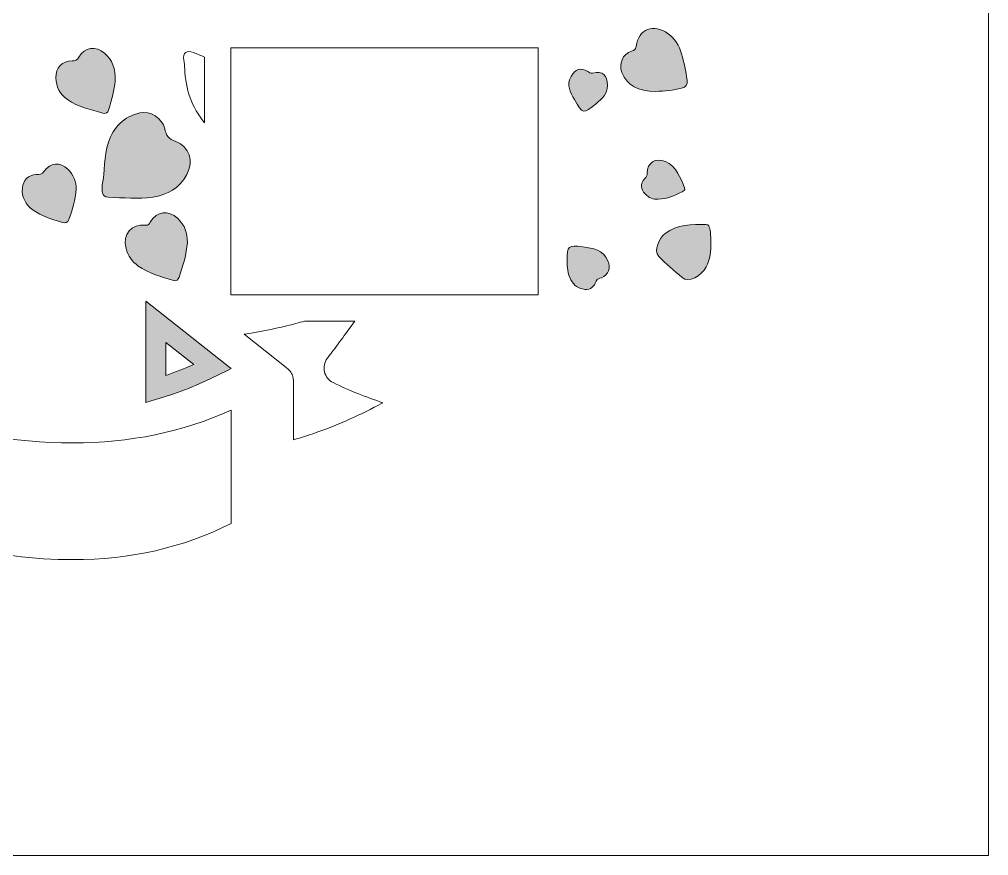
# Model space of a CAD drawing. Header units: inches. Extents: x 0 to 12, y -12 to 0.
# Drawn here: x 6.96 to 12, y -12 to -7.65 of the extents above; entities that cross this region are included whole.
import ezdxf

# ---------------------------------------------------------------- set-up
doc = ezdxf.new("R2010")
doc.units = ezdxf.units.IN
doc.header["$MEASUREMENT"] = 0
doc.layers.add('Layer 1', color=7, linetype='Continuous')

# ---------------------------------------------------------------- blocks, each defined once
blk = doc.blocks.new('block 2')
at = {"layer": 'Layer 1', "true_color": 0xffffff}
h = blk.add_hatch(color=7, dxfattribs=at)
h.dxf.hatch_style = 2
edge = h.paths.add_edge_path()
edge.add_spline(control_points=[(10.4333, -7.9715), (10.4289, -7.9243), (10.4174, -7.8787), (10.4047, -7.8335), (10.393, -7.7918), (10.3721, -7.7552), (10.3357, -7.7292), (10.2584, -7.6741), (10.1813, -7.7043), (10.169, -7.7954), (10.1669, -7.8114), (10.1586, -7.8152), (10.1454, -7.8197), (10.0985, -7.8358), (10.0768, -7.8854), (10.0954, -7.9309), (10.1232, -7.9991), (10.1779, -8.0295), (10.2717, -8.0287), (10.3168, -8.0292), (10.3609, -8.0225), (10.4049, -8.0129), (10.4295, -8.0076), (10.4354, -7.9945), (10.4333, -7.9715)], knot_values=[0, 0, 0, 0, 1, 1, 1, 2, 2, 2, 3, 3, 3, 4, 4, 4, 5, 5, 5, 6, 6, 6, 7, 7, 7, 8, 8, 8, 8], degree=3, periodic=1)
h = blk.add_hatch(color=7, dxfattribs=at)
h.dxf.hatch_style = 2
edge = h.paths.add_edge_path()
edge.add_spline(control_points=[(7.4286, -8.1259), (7.4448, -8.0722), (7.4583, -8.018), (7.4628, -7.9762), (7.4649, -7.9097), (7.4481, -7.8654), (7.4078, -7.8307), (7.3621, -7.7913), (7.3031, -7.7991), (7.2739, -7.8514), (7.2647, -7.8678), (7.255, -7.87), (7.2386, -7.8699), (7.1888, -7.8694), (7.1524, -7.9076), (7.1541, -7.9578), (7.1558, -8.0052), (7.1748, -8.0436), (7.2144, -8.0716), (7.2701, -8.1111), (7.3359, -8.1236), (7.3993, -8.1424), (7.4133, -8.1466), (7.4241, -8.1405), (7.4286, -8.1259)], knot_values=[0, 0, 0, 0, 1, 1, 1, 2, 2, 2, 3, 3, 3, 4, 4, 4, 5, 5, 5, 6, 6, 6, 7, 7, 7, 8, 8, 8, 8], degree=3, periodic=1)
h = blk.add_hatch(color=7, dxfattribs=at)
h.dxf.hatch_style = 2
edge = h.paths.add_edge_path()
edge.add_spline(control_points=[(9.9424, -7.9336), (9.9309, -7.936), (9.9258, -7.9308), (9.9182, -7.9262), (9.8805, -7.9033), (9.8524, -7.9127), (9.8308, -7.9518), (9.806, -7.9967), (9.8273, -8.0335), (9.8484, -8.0709), (9.8916, -8.1476), (9.8946, -8.148), (9.9628, -8.0915), (9.9924, -8.067), (10.0212, -8.0422), (10.0194, -7.9987), (10.0199, -7.9441), (9.9954, -7.9225), (9.9424, -7.9336)], knot_values=[0, 0, 0, 0, 1, 1, 1, 2, 2, 2, 3, 3, 3, 4, 4, 4, 5, 5, 5, 6, 6, 6, 6], degree=3, periodic=1)
h = blk.add_hatch(color=7, dxfattribs=at)
h.dxf.hatch_style = 2
edge = h.paths.add_edge_path()
edge.add_spline(control_points=[(7.4276, -8.5781), (7.5045, -8.5822), (7.5818, -8.5888), (7.6582, -8.5779), (7.7342, -8.567), (7.7966, -8.5322), (7.8349, -8.461), (7.8715, -8.393), (7.849, -8.3146), (7.7776, -8.29), (7.7412, -8.2774), (7.7272, -8.2569), (7.7198, -8.2227), (7.7077, -8.1676), (7.644, -8.1274), (7.5902, -8.1407), (7.5079, -8.161), (7.4548, -8.2124), (7.4277, -8.2935), (7.4028, -8.368), (7.4103, -8.4462), (7.395, -8.5145), (7.3971, -8.5457), (7.388, -8.5761), (7.4276, -8.5781)], knot_values=[0, 0, 0, 0, 1, 1, 1, 2, 2, 2, 3, 3, 3, 4, 4, 4, 5, 5, 5, 6, 6, 6, 7, 7, 7, 8, 8, 8, 8], degree=3, periodic=1)
h = blk.add_hatch(color=7, dxfattribs=at)
h.dxf.hatch_style = 2
edge = h.paths.add_edge_path()
edge.add_spline(control_points=[(7.0937, -8.4442), (7.0823, -8.4605), (7.0686, -8.4608), (7.0522, -8.4614), (7.0121, -8.4629), (6.9838, -8.4908), (6.9803, -8.5307), (6.9759, -8.5804), (6.9985, -8.618), (7.0366, -8.6458), (7.0818, -8.6786), (7.1354, -8.6939), (7.1882, -8.7097), (7.2023, -8.7138), (7.2155, -8.7131), (7.2218, -8.6955), (7.2399, -8.6446), (7.2561, -8.5933), (7.2603, -8.536), (7.2616, -8.5015), (7.2443, -8.4588), (7.2173, -8.4335), (7.1761, -8.3947), (7.1257, -8.3983), (7.0937, -8.4442)], knot_values=[0, 0, 0, 0, 1, 1, 1, 2, 2, 2, 3, 3, 3, 4, 4, 4, 5, 5, 5, 6, 6, 6, 7, 7, 7, 8, 8, 8, 8], degree=3, periodic=1)
h = blk.add_hatch(color=7, dxfattribs=at)
h.dxf.hatch_style = 2
edge = h.paths.add_edge_path()
edge.add_spline(control_points=[(10.3208, -8.3932), (10.2703, -8.3712), (10.2259, -8.3996), (10.2268, -8.4532), (10.227, -8.4667), (10.2211, -8.4735), (10.2133, -8.4823), (10.1903, -8.5082), (10.1913, -8.5375), (10.2152, -8.562), (10.2348, -8.5819), (10.2586, -8.5915), (10.2825, -8.5884), (10.3311, -8.5894), (10.3687, -8.5687), (10.4072, -8.5513), (10.4152, -8.5477), (10.4256, -8.5418), (10.4208, -8.5306), (10.3979, -8.4773), (10.3805, -8.4191), (10.3208, -8.3932)], knot_values=[0, 0, 0, 0, 1, 1, 1, 2, 2, 2, 3, 3, 3, 4, 4, 4, 5, 5, 5, 6, 6, 6, 7, 7, 7, 7], degree=3, periodic=1)
h = blk.add_hatch(color=7, dxfattribs=at)
h.dxf.hatch_style = 2
edge = h.paths.add_edge_path()
edge.add_spline(control_points=[(7.5824, -8.9363), (7.6379, -8.9752), (7.7025, -8.9926), (7.7661, -9.0119), (7.7817, -9.0166), (7.7897, -9.0068), (7.7943, -8.9936), (7.8147, -8.935), (7.8339, -8.8762), (7.8375, -8.8136), (7.8391, -8.7651), (7.8245, -8.723), (7.7881, -8.6899), (7.7361, -8.6426), (7.6823, -8.6498), (7.6438, -8.7089), (7.6384, -8.7172), (7.6363, -8.726), (7.6212, -8.7244), (7.5459, -8.7162), (7.5002, -8.771), (7.5193, -8.8447), (7.5291, -8.8829), (7.5502, -8.9138), (7.5824, -8.9363)], knot_values=[0, 0, 0, 0, 1, 1, 1, 2, 2, 2, 3, 3, 3, 4, 4, 4, 5, 5, 5, 6, 6, 6, 7, 7, 7, 8, 8, 8, 8], degree=3, periodic=1)
h = blk.add_hatch(color=7, dxfattribs=at)
h.dxf.hatch_style = 2
edge = h.paths.add_edge_path()
edge.add_spline(control_points=[(10.5329, -8.7203), (10.4583, -8.7205), (10.3825, -8.7187), (10.3194, -8.7678), (10.2898, -8.7909), (10.2576, -8.8557), (10.286, -8.8864), (10.3232, -8.9265), (10.3673, -8.96), (10.4081, -8.996), (10.4411, -9.025), (10.5076, -8.9895), (10.533, -8.941), (10.5538, -8.901), (10.5577, -8.858), (10.5569, -8.814), (10.5563, -8.7899), (10.5572, -8.7657), (10.5513, -8.7421), (10.5487, -8.7316), (10.5453, -8.7203), (10.5329, -8.7203)], knot_values=[0, 0, 0, 0, 1, 1, 1, 2, 2, 2, 3, 3, 3, 4, 4, 4, 5, 5, 5, 6, 6, 6, 7, 7, 7, 7], degree=3, periodic=1)
h = blk.add_hatch(color=7, dxfattribs=at)
h.dxf.hatch_style = 2
edge = h.paths.add_edge_path()
edge.add_spline(control_points=[(9.8922, -8.8369), (9.8156, -8.8262), (9.8109, -8.8314), (9.8106, -8.9073), (9.8099, -8.942), (9.8125, -8.9756), (9.8294, -9.0074), (9.8454, -9.0375), (9.8701, -9.0542), (9.9024, -9.0575), (9.9328, -9.0606), (9.9512, -9.0426), (9.9609, -9.0147), (9.9655, -9.0018), (9.9784, -9.0015), (9.9887, -8.9971), (10.0266, -8.9808), (10.0385, -8.9482), (10.0226, -8.91), (9.9981, -8.8512), (9.9443, -8.8442), (9.8922, -8.8369)], knot_values=[0, 0, 0, 0, 1, 1, 1, 2, 2, 2, 3, 3, 3, 4, 4, 4, 5, 5, 5, 6, 6, 6, 7, 7, 7, 7], degree=3, periodic=1)
h = blk.add_hatch(color=7, dxfattribs=at)
h.dxf.hatch_style = 2
edge = h.paths.add_edge_path()
edge.add_spline(control_points=[(7.9921, -9.5053), (7.9921, -9.5053), (8.0526, -9.475), (8.0526, -9.475), (8.0526, -9.475), (8.065, -9.4688), (8.065, -9.4688), (8.065, -9.4688), (8.0511, -9.4579), (8.0511, -9.4579), (8.0511, -9.4579), (7.8606, -9.3072), (7.8606, -9.3072), (7.8606, -9.3072), (7.7769, -9.2411), (7.7769, -9.2411), (7.7769, -9.2411), (7.6226, -9.1192), (7.6226, -9.1192), (7.6226, -9.1192), (7.6226, -9.6449), (7.6226, -9.6449), (7.6226, -9.6449), (7.6893, -9.6252), (7.6893, -9.6252), (7.7926, -9.5945), (7.8946, -9.5542), (7.9921, -9.5053)], knot_values=[0, 0, 0, 0, 1, 1, 1, 2, 2, 2, 3, 3, 3, 4, 4, 4, 5, 5, 5, 6, 6, 6, 7, 7, 7, 8, 8, 8, 9, 9, 9, 9], degree=3, periodic=1)
edge = h.paths.add_edge_path()
edge.add_spline(control_points=[(7.7264, -9.3332), (7.7264, -9.3332), (7.8712, -9.4478), (7.8712, -9.4478), (7.8236, -9.4688), (7.7753, -9.4878), (7.7264, -9.5046), (7.7264, -9.5046), (7.7264, -9.3332), (7.7264, -9.3332)], knot_values=[0, 0, 0, 0, 1, 1, 1, 2, 2, 2, 3, 3, 3, 3], degree=3, periodic=1)
at = {"layer": 'Layer 1', "lineweight": 0}
blk.add_lwpolyline([(9.6593, -8.719), (9.6593, -8.8211), (9.6593, -8.9139), (9.6593, -9.0858), (9.2708, -9.0858), (8.9297, -9.0858), (8.804, -9.0858), (8.535, -9.0858), (8.0742, -9.0858), (8.0629, -9.0858), (8.0629, -8.5683), (8.0629, -8.55), (8.0629, -8.3832), (8.0629, -8.1778), (8.0629, -7.9897), (8.0629, -7.9249), (8.0629, -7.8232), (8.0629, -7.8031), (8.7917, -7.8031), (9.2653, -7.8031), (9.3401, -7.8031), (9.4571, -7.8031), (9.6218, -7.8031), (9.6593, -7.8031), (9.6593, -8.08), (9.6593, -8.3022), (9.6593, -8.3347), (9.6593, -8.415), (9.6593, -8.5053), (9.6593, -8.5765), (9.6593, -8.6504), (9.6593, -8.719)], dxfattribs=at)
for points, knots in [([(10.4333, -7.9715), (10.4289, -7.9243), (10.4174, -7.8787), (10.4047, -7.8335), (10.393, -7.7918), (10.3721, -7.7552), (10.3357, -7.7292), (10.2584, -7.6741), (10.1813, -7.7043), (10.169, -7.7954), (10.1669, -7.8114), (10.1586, -7.8152), (10.1454, -7.8197), (10.0985, -7.8358), (10.0768, -7.8854), (10.0954, -7.9309), (10.1232, -7.9991), (10.1779, -8.0295), (10.2717, -8.0287), (10.3168, -8.0292), (10.3609, -8.0225), (10.4049, -8.0129), (10.4295, -8.0076), (10.4354, -7.9945), (10.4333, -7.9715)], [0, 0, 0, 0, 1, 1, 1, 2, 2, 2, 3, 3, 3, 4, 4, 4, 5, 5, 5, 6, 6, 6, 7, 7, 7, 8, 8, 8, 8]), ([(7.4286, -8.1259), (7.4448, -8.0722), (7.4583, -8.018), (7.4628, -7.9762), (7.4649, -7.9097), (7.4481, -7.8654), (7.4078, -7.8307), (7.3621, -7.7913), (7.3031, -7.7991), (7.2739, -7.8514), (7.2647, -7.8678), (7.255, -7.87), (7.2386, -7.8699), (7.1888, -7.8694), (7.1524, -7.9076), (7.1541, -7.9578), (7.1558, -8.0052), (7.1748, -8.0436), (7.2144, -8.0716), (7.2701, -8.1111), (7.3359, -8.1236), (7.3993, -8.1424), (7.4133, -8.1466), (7.4241, -8.1405), (7.4286, -8.1259)], [0, 0, 0, 0, 1, 1, 1, 2, 2, 2, 3, 3, 3, 4, 4, 4, 5, 5, 5, 6, 6, 6, 7, 7, 7, 8, 8, 8, 8]), ([(7.8242, -7.9111), (7.8237, -7.8963), (7.8206, -7.8817), (7.8189, -7.8668), (7.8147, -7.8267), (7.8328, -7.8124), (7.8696, -7.8268), (7.8887, -7.8345), (7.9078, -7.8427), (7.9264, -7.8513), (7.9264, -7.8513), (7.9264, -8.1929), (7.9264, -8.1929), (7.8611, -8.1115), (7.8275, -8.0185), (7.8242, -7.9111)], [0, 0, 0, 0, 1, 1, 1, 2, 2, 2, 3, 3, 3, 4, 4, 4, 5, 5, 5, 5]), ([(9.9424, -7.9336), (9.9309, -7.936), (9.9258, -7.9308), (9.9182, -7.9262), (9.8805, -7.9033), (9.8524, -7.9127), (9.8308, -7.9518), (9.806, -7.9967), (9.8273, -8.0335), (9.8484, -8.0709), (9.8916, -8.1476), (9.8946, -8.148), (9.9628, -8.0915), (9.9924, -8.067), (10.0212, -8.0422), (10.0194, -7.9987), (10.0199, -7.9441), (9.9954, -7.9225), (9.9424, -7.9336)], [0, 0, 0, 0, 1, 1, 1, 2, 2, 2, 3, 3, 3, 4, 4, 4, 5, 5, 5, 6, 6, 6, 6]), ([(7.4276, -8.5781), (7.5045, -8.5822), (7.5818, -8.5888), (7.6582, -8.5779), (7.7342, -8.567), (7.7966, -8.5322), (7.8349, -8.461), (7.8715, -8.393), (7.849, -8.3146), (7.7776, -8.29), (7.7412, -8.2774), (7.7272, -8.2569), (7.7198, -8.2227), (7.7077, -8.1676), (7.644, -8.1274), (7.5902, -8.1407), (7.5079, -8.161), (7.4548, -8.2124), (7.4277, -8.2935), (7.4028, -8.368), (7.4103, -8.4462), (7.395, -8.5145), (7.3971, -8.5457), (7.388, -8.5761), (7.4276, -8.5781)], [0, 0, 0, 0, 1, 1, 1, 2, 2, 2, 3, 3, 3, 4, 4, 4, 5, 5, 5, 6, 6, 6, 7, 7, 7, 8, 8, 8, 8]), ([(7.0937, -8.4442), (7.0823, -8.4605), (7.0686, -8.4608), (7.0522, -8.4614), (7.0121, -8.4629), (6.9838, -8.4908), (6.9803, -8.5307), (6.9759, -8.5804), (6.9985, -8.618), (7.0366, -8.6458), (7.0818, -8.6786), (7.1354, -8.6939), (7.1882, -8.7097), (7.2023, -8.7138), (7.2155, -8.7131), (7.2218, -8.6955), (7.2399, -8.6446), (7.2561, -8.5933), (7.2603, -8.536), (7.2616, -8.5015), (7.2443, -8.4588), (7.2173, -8.4335), (7.1761, -8.3947), (7.1257, -8.3983), (7.0937, -8.4442)], [0, 0, 0, 0, 1, 1, 1, 2, 2, 2, 3, 3, 3, 4, 4, 4, 5, 5, 5, 6, 6, 6, 7, 7, 7, 8, 8, 8, 8]), ([(10.3208, -8.3932), (10.2703, -8.3712), (10.2259, -8.3996), (10.2268, -8.4532), (10.227, -8.4667), (10.2211, -8.4735), (10.2133, -8.4823), (10.1903, -8.5082), (10.1913, -8.5375), (10.2152, -8.562), (10.2348, -8.5819), (10.2586, -8.5915), (10.2825, -8.5884), (10.3311, -8.5894), (10.3687, -8.5687), (10.4072, -8.5513), (10.4152, -8.5477), (10.4256, -8.5418), (10.4208, -8.5306), (10.3979, -8.4773), (10.3805, -8.4191), (10.3208, -8.3932)], [0, 0, 0, 0, 1, 1, 1, 2, 2, 2, 3, 3, 3, 4, 4, 4, 5, 5, 5, 6, 6, 6, 7, 7, 7, 7]), ([(7.5824, -8.9363), (7.6379, -8.9752), (7.7025, -8.9926), (7.7661, -9.0119), (7.7817, -9.0166), (7.7897, -9.0068), (7.7943, -8.9936), (7.8147, -8.935), (7.8339, -8.8762), (7.8375, -8.8136), (7.8391, -8.7651), (7.8245, -8.723), (7.7881, -8.6899), (7.7361, -8.6426), (7.6823, -8.6498), (7.6438, -8.7089), (7.6384, -8.7172), (7.6363, -8.726), (7.6212, -8.7244), (7.5459, -8.7162), (7.5002, -8.771), (7.5193, -8.8447), (7.5291, -8.8829), (7.5502, -8.9138), (7.5824, -8.9363)], [0, 0, 0, 0, 1, 1, 1, 2, 2, 2, 3, 3, 3, 4, 4, 4, 5, 5, 5, 6, 6, 6, 7, 7, 7, 8, 8, 8, 8]), ([(10.5329, -8.7203), (10.4583, -8.7205), (10.3825, -8.7187), (10.3194, -8.7678), (10.2898, -8.7909), (10.2576, -8.8557), (10.286, -8.8864), (10.3232, -8.9265), (10.3673, -8.96), (10.4081, -8.996), (10.4411, -9.025), (10.5076, -8.9895), (10.533, -8.941), (10.5538, -8.901), (10.5577, -8.858), (10.5569, -8.814), (10.5563, -8.7899), (10.5572, -8.7657), (10.5513, -8.7421), (10.5487, -8.7316), (10.5453, -8.7203), (10.5329, -8.7203)], [0, 0, 0, 0, 1, 1, 1, 2, 2, 2, 3, 3, 3, 4, 4, 4, 5, 5, 5, 6, 6, 6, 7, 7, 7, 7]), ([(9.8922, -8.8369), (9.8156, -8.8262), (9.8109, -8.8314), (9.8106, -8.9073), (9.8099, -8.942), (9.8125, -8.9756), (9.8294, -9.0074), (9.8454, -9.0375), (9.8701, -9.0542), (9.9024, -9.0575), (9.9328, -9.0606), (9.9512, -9.0426), (9.9609, -9.0147), (9.9655, -9.0018), (9.9784, -9.0015), (9.9887, -8.9971), (10.0266, -8.9808), (10.0385, -8.9482), (10.0226, -8.91), (9.9981, -8.8512), (9.9443, -8.8442), (9.8922, -8.8369)], [0, 0, 0, 0, 1, 1, 1, 2, 2, 2, 3, 3, 3, 4, 4, 4, 5, 5, 5, 6, 6, 6, 7, 7, 7, 7]), ([(7.9921, -9.5053), (7.9921, -9.5053), (8.0526, -9.475), (8.0526, -9.475), (8.0526, -9.475), (8.065, -9.4688), (8.065, -9.4688), (8.065, -9.4688), (8.0511, -9.4579), (8.0511, -9.4579), (8.0511, -9.4579), (7.8606, -9.3072), (7.8606, -9.3072), (7.8606, -9.3072), (7.7769, -9.2411), (7.7769, -9.2411), (7.7769, -9.2411), (7.6226, -9.1192), (7.6226, -9.1192), (7.6226, -9.1192), (7.6226, -9.6449), (7.6226, -9.6449), (7.6226, -9.6449), (7.6893, -9.6252), (7.6893, -9.6252), (7.7926, -9.5945), (7.8946, -9.5542), (7.9921, -9.5053)], [0, 0, 0, 0, 1, 1, 1, 2, 2, 2, 3, 3, 3, 4, 4, 4, 5, 5, 5, 6, 6, 6, 7, 7, 7, 8, 8, 8, 9, 9, 9, 9]), ([(8.6529, -9.2981), (8.6314, -9.327), (8.6101, -9.3558), (8.5886, -9.3845), (8.5807, -9.395), (8.5726, -9.4056), (8.5647, -9.4161), (8.5496, -9.4361), (8.544, -9.4617), (8.5499, -9.4863), (8.5558, -9.511), (8.5722, -9.5314), (8.595, -9.5424), (8.6807, -9.5839), (8.7672, -9.6188), (8.8535, -9.6465), (8.8386, -9.6547), (8.8239, -9.6627), (8.809, -9.6704), (8.8089, -9.6704), (8.8089, -9.6704), (8.8089, -9.6704), (8.8089, -9.6704), (8.8087, -9.6704), (8.8087, -9.6704), (8.6976, -9.7285), (8.5864, -9.7758), (8.4728, -9.8133), (8.4449, -9.8227), (8.4167, -9.8313), (8.3883, -9.8392), (8.3883, -9.8392), (8.3883, -9.5338), (8.3883, -9.5338), (8.3883, -9.5271), (8.3875, -9.5202), (8.3858, -9.5138), (8.3853, -9.511), (8.3844, -9.5083), (8.3838, -9.507), (8.3824, -9.5028), (8.3806, -9.4988), (8.3785, -9.4947), (8.3774, -9.4921), (8.3757, -9.4899), (8.3747, -9.4882), (8.3724, -9.4846), (8.3697, -9.4811), (8.3669, -9.4779), (8.3656, -9.4765), (8.3642, -9.475), (8.3625, -9.4735), (8.3625, -9.4735), (8.3501, -9.4638), (8.3501, -9.4638), (8.3501, -9.4638), (8.1324, -9.2907), (8.1324, -9.2907), (8.2076, -9.2796), (8.2817, -9.2652), (8.3544, -9.2471), (8.3544, -9.2471), (8.3547, -9.2471), (8.3547, -9.2471), (8.3857, -9.2395), (8.4164, -9.2311), (8.4469, -9.2222), (8.4469, -9.2222), (8.7079, -9.2222), (8.7079, -9.2222), (8.6896, -9.2478), (8.6713, -9.2731), (8.6529, -9.2981)], [0, 0, 0, 0, 1, 1, 1, 2, 2, 2, 3, 3, 3, 4, 4, 4, 5, 5, 5, 6, 6, 6, 7, 7, 7, 8, 8, 8, 9, 9, 9, 10, 10, 10, 11, 11, 11, 12, 12, 12, 13, 13, 13, 14, 14, 14, 15, 15, 15, 16, 16, 16, 17, 17, 17, 18, 18, 18, 19, 19, 19, 20, 20, 20, 21, 21, 21, 22, 22, 22, 23, 23, 23, 24, 24, 24, 24]), ([(7.7264, -9.3332), (7.7264, -9.3332), (7.8712, -9.4478), (7.8712, -9.4478), (7.8236, -9.4688), (7.7753, -9.4878), (7.7264, -9.5046), (7.7264, -9.5046), (7.7264, -9.3332), (7.7264, -9.3332)], [0, 0, 0, 0, 1, 1, 1, 2, 2, 2, 3, 3, 3, 3]), ([(6.3297, -9.7227), (6.6306, -9.7965), (6.9365, -9.8553), (7.2417, -9.8553), (7.5401, -9.8553), (7.8103, -9.7996), (8.065, -9.6856), (8.065, -9.6856), (8.065, -10.2746), (8.065, -10.2746), (7.8122, -10.4007), (7.5425, -10.4621), (7.2417, -10.4621), (6.8399, -10.4621), (6.4256, -10.3514), (6.0244, -10.2445), (5.6135, -10.1349), (5.1883, -10.0215), (4.7643, -10.0215), (4.4661, -10.0215), (4.196, -10.0771), (3.9413, -10.1911), (3.9413, -10.1911), (3.9413, -9.6022), (3.9413, -9.6022), (4.194, -9.4761), (4.4635, -9.4147), (4.7643, -9.4147), (5.0439, -9.4147), (5.3293, -9.4681), (5.6117, -9.5367), (5.7356, -9.5668), (5.8592, -9.5996), (5.9813, -9.6322), (6.0965, -9.6631), (6.2126, -9.694), (6.3297, -9.7227)], [0, 0, 0, 0, 1, 1, 1, 2, 2, 2, 3, 3, 3, 4, 4, 4, 5, 5, 5, 6, 6, 6, 7, 7, 7, 8, 8, 8, 9, 9, 9, 10, 10, 10, 11, 11, 11, 12, 12, 12, 12])]:
    blk.add_open_spline(points, degree=3, knots=knots, dxfattribs=at)

msp = doc.modelspace()

# ---------------------------------------------------------------- linework, layer by layer
at = {"layer": 'Layer 1', "lineweight": 0}
msp.add_lwpolyline([(12, -12), (0, -12), (0, 0), (12, 0), (12, -12)], dxfattribs=at)

# ---------------------------------------------------------------- block references
at = {"layer": 'Layer 1'}
msp.add_blockref('block 2', (0, 0), dxfattribs=at)

doc.saveas('drawing.dxf')
